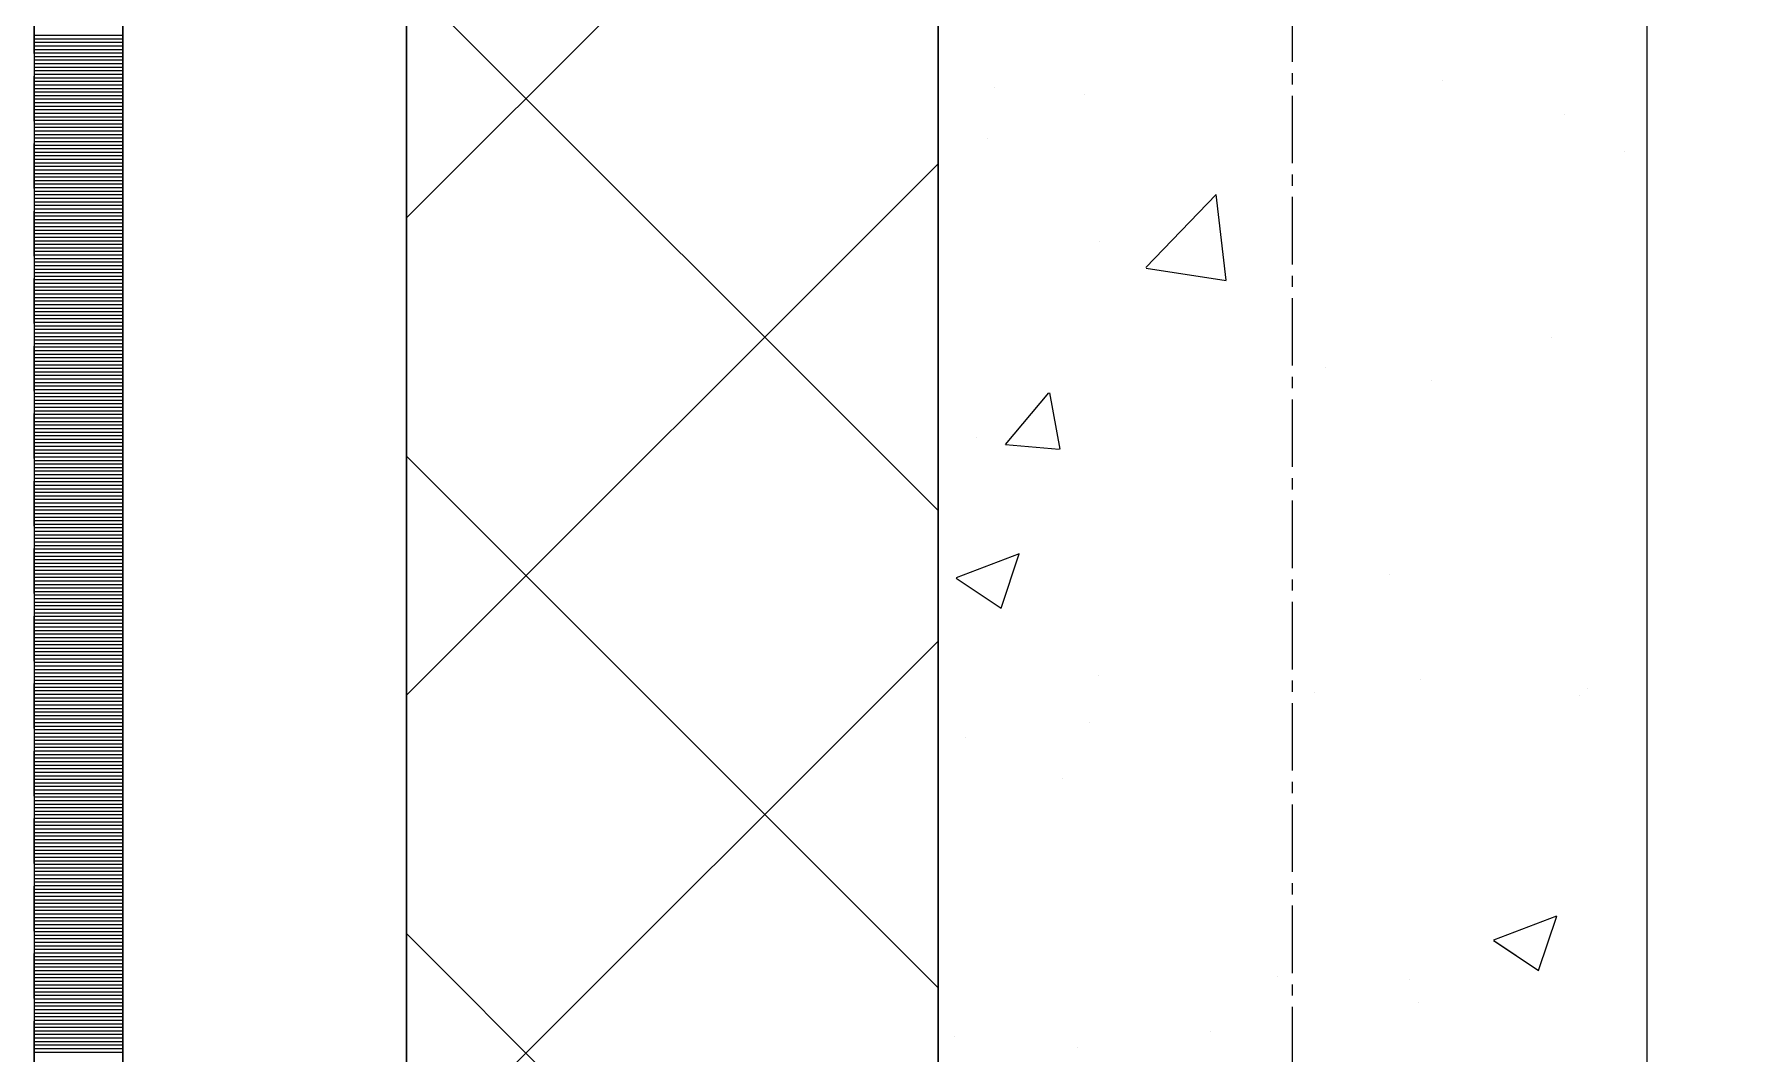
# Model space of a CAD drawing. Header units: millimetres. Extents: x 470010 to 1231400, y -134005 to 421770.
# Drawn here: x 672518.6 to 673001.4, y -31009 to -30721.2 of the extents above; entities that cross this region are included whole.
import ezdxf
from ezdxf.enums import TextEntityAlignment as Align

# ---------------------------------------------------------------- set-up
doc = ezdxf.new("R2010")
doc.units = ezdxf.units.MM
doc.linetypes.add('CENTER2', pattern=[28.575, 19.05, -3.175, 3.175, -3.175])
doc.linetypes.add('DASHED', pattern=[19.05, 12.7, -6.35])
doc.layers.get('Defpoints').update_dxf_attribs({"color": 140})
doc.layers.add('АР_Делит', color=120, linetype='Continuous', lineweight=0, plot=False)
for name, color, linetype, lineweight in [('АР_Стены ПЕНОблок', 52, 'Continuous', 20), ('АР_Тонкая', 254, 'Continuous', 5), ('АР_Утеплитель', 31, 'Continuous', 0), ('АР_Штриховка', 8, 'Continuous', 0)]:
    doc.layers.add(name, color=color, linetype=linetype, lineweight=lineweight)
doc.layers.add('РД_Оси_100', color=7, linetype='Continuous', lineweight=0, true_color=0x525252)
doc.styles.add('style1', font='ARIALN.TTF')

# ---------------------------------------------------------------- blocks, each defined once
blk = doc.blocks.new('СОШ_2200_АР_ОСИ_М100_28.05.24')
at = {"layer": 'АР_Делит', "color": 251, "linetype": 'DASHED', "true_color": 0x636466}
blk.add_lwpolyline([(114955, 135155), (114955, -355), (93595.036, -355), (93595.036, 13855), (94145, 13855), (94145, 68320), (66055, 68320), (66055, 13857.73), (83455, 13857.73), (83455, -355), (45245, -355), (45245, 13145), (44695, 13145), (44695, 26755), (45245, 26755), (45245, 68320), (20455, 68320), (20455, 26755), (27955, 26755), (27955, 13145), (-355, 13145), (-355, 100855)], dxfattribs=at)
at = {"layer": 'РД_Оси_100', "color": 251, "linetype": 'CENTER2', "true_color": 0x636466}
blk.add_line((0, -6155), (0, 139938.679), dxfattribs=at)
blk = doc.blocks.new('A$C9108343f')
at = {"layer": 'АР_Стены ПЕНОблок', "color": 18, "linetype": 'Continuous', "lineweight": 20, "true_color": 0x000000}
for p, q in [((7054.96, 97555), (7054.96, 21355)), ((7254.96, 21355), (7254.96, 97555))]:
    blk.add_line(p, q, dxfattribs=at)
at = {"layer": 'АР_Тонкая', "color": 18, "linetype": 'Continuous', "lineweight": 5, "true_color": 0x000000}
for p, q in [((6799.96, 97555), (6799.96, 21355)), ((6824.96, 97555), (6824.96, 21355)), ((6824.96, 21355), (6824.96, 97555)), ((6904.96, 21355), (6904.96, 97555))]:
    blk.add_line(p, q, dxfattribs=at)
at = {"layer": 'АР_Утеплитель', "color": 18, "linetype": 'Continuous', "lineweight": 0, "true_color": 0x000000}
for p, q in [((6904.96, 97555), (6904.96, 21355)), ((7054.96, 21355), (7054.96, 97555))]:
    blk.add_line(p, q, dxfattribs=at)
at = {"layer": 'АР_Штриховка', "color": 18, "linetype": 'Continuous', "lineweight": 0, "true_color": 0x000000}
for p, q in [((6904.96, 69593.17), (7054.96, 69743.17)), ((7054.96, 69510.6), (6904.96, 69660.6)), ((6799.96, 69644.75), (6824.96, 69644.75)), ((6799.96, 69643.75), (6824.96, 69643.75)), ((6799.96, 69642.75), (6824.96, 69642.75)), ((6799.96, 69641.75), (6824.96, 69641.75)), ((6799.96, 69640.75), (6824.96, 69640.75)), ((6799.96, 69639.75), (6824.96, 69639.75)), ((6799.96, 69638.75), (6824.96, 69638.75)), ((6799.96, 69637.75), (6824.96, 69637.75)), ((6799.96, 69636.75), (6824.96, 69636.75)), ((6799.96, 69635.75), (6824.96, 69635.75)), ((6799.96, 69634.75), (6824.96, 69634.75)), ((6799.96, 69633.75), (6824.96, 69633.75)), ((6799.96, 69632.75), (6824.96, 69632.75)), ((6799.96, 69631.75), (6824.96, 69631.75)), ((6799.96, 69630.75), (6824.96, 69630.75)), ((6799.96, 69629.75), (6824.96, 69629.75)), ((7070.74, 69630.02), (7070.74, 69630.02)), ((7197.24, 69631.93), (7197.24, 69631.93)), ((6799.96, 69628.75), (6824.96, 69628.75)), ((6799.96, 69627.75), (6824.96, 69627.75)), ((6799.96, 69626.75), (6824.96, 69626.75)), ((6799.96, 69625.75), (6824.96, 69625.75)), ((6799.96, 69624.75), (6824.96, 69624.75)), ((7096.12, 69628.03), (7096.12, 69628.03)), ((6799.96, 69623.75), (6824.96, 69623.75)), ((6799.96, 69622.75), (6824.96, 69622.75)), ((6799.96, 69621.75), (6824.96, 69621.75)), ((6799.96, 69620.75), (6824.96, 69620.75)), ((6799.96, 69619.75), (6824.96, 69619.75)), ((7231.71, 69622.31), (7231.71, 69622.31)), ((6799.96, 69618.75), (6824.96, 69618.75)), ((6799.96, 69617.75), (6824.96, 69617.75)), ((6799.96, 69616.75), (6824.96, 69616.75)), ((6799.96, 69615.75), (6824.96, 69615.75)), ((6799.96, 69614.75), (6824.96, 69614.75)), ((7068.94, 69615.67), (7068.94, 69615.67)), ((6799.96, 69613.75), (6824.96, 69613.75)), ((6799.96, 69612.75), (6824.96, 69612.75)), ((6799.96, 69611.75), (6824.96, 69611.75)), ((6799.96, 69610.75), (6824.96, 69610.75)), ((6799.96, 69609.75), (6824.96, 69609.75)), ((7248.56, 69611.94), (7248.56, 69611.94)), ((6799.96, 69608.75), (6824.96, 69608.75)), ((6799.96, 69607.75), (6824.96, 69607.75)), ((6799.96, 69606.75), (6824.96, 69606.75)), ((6799.96, 69605.75), (6824.96, 69605.75)), ((6799.96, 69604.75), (6824.96, 69604.75)), ((6904.96, 69458.46), (7054.96, 69608.46)), ((6799.96, 69603.75), (6824.96, 69603.75)), ((6799.96, 69602.75), (6824.96, 69602.75)), ((6799.96, 69601.75), (6824.96, 69601.75)), ((6799.96, 69600.75), (6824.96, 69600.75)), ((6799.96, 69599.75), (6824.96, 69599.75)), ((6799.96, 69598.75), (6824.96, 69598.75)), ((6799.96, 69597.75), (6824.96, 69597.75)), ((6799.96, 69596.75), (6824.96, 69596.75)), ((6799.96, 69595.75), (6824.96, 69595.75)), ((7113.58, 69579.14), (7133.36, 69599.76)), ((7136.24, 69575.64), (7133.43, 69599.76)), ((6799.96, 69594.75), (6824.96, 69594.75)), ((6799.96, 69593.75), (6824.96, 69593.75)), ((6799.96, 69592.75), (6824.96, 69592.75)), ((6799.96, 69591.75), (6824.96, 69591.75)), ((6799.96, 69590.75), (6824.96, 69590.75)), ((6799.96, 69589.75), (6824.96, 69589.75)), ((6799.96, 69588.75), (6824.96, 69588.75)), ((6799.96, 69587.75), (6824.96, 69587.75)), ((6799.96, 69586.75), (6824.96, 69586.75)), ((6799.96, 69585.75), (6824.96, 69585.75)), ((7100.43, 69586.51), (7100.43, 69586.51)), ((6799.96, 69584.75), (6824.96, 69584.75)), ((6799.96, 69583.75), (6824.96, 69583.75)), ((6799.96, 69582.75), (6824.96, 69582.75)), ((6799.96, 69581.75), (6824.96, 69581.75)), ((6799.96, 69580.75), (6824.96, 69580.75)), ((6799.96, 69579.75), (6824.96, 69579.75)), ((6799.96, 69578.75), (6824.96, 69578.75)), ((6799.96, 69577.75), (6824.96, 69577.75)), ((6799.96, 69576.75), (6824.96, 69576.75)), ((6799.96, 69575.75), (6824.96, 69575.75)), ((7113.63, 69579.03), (7136.22, 69575.53)), ((6799.96, 69574.75), (6824.96, 69574.75)), ((6799.96, 69573.75), (6824.96, 69573.75)), ((6799.96, 69572.75), (6824.96, 69572.75)), ((6799.96, 69571.75), (6824.96, 69571.75)), ((6799.96, 69570.75), (6824.96, 69570.75)), ((6799.96, 69569.75), (6824.96, 69569.75)), ((6799.96, 69568.75), (6824.96, 69568.75)), ((6799.96, 69567.75), (6824.96, 69567.75)), ((6799.96, 69566.75), (6824.96, 69566.75)), ((6799.96, 69565.75), (6824.96, 69565.75)), ((6799.96, 69564.75), (6824.96, 69564.75)), ((6799.96, 69563.75), (6824.96, 69563.75)), ((6799.96, 69562.75), (6824.96, 69562.75)), ((6799.96, 69561.75), (6824.96, 69561.75)), ((6799.96, 69560.75), (6824.96, 69560.75)), ((6799.96, 69559.75), (6824.96, 69559.75)), ((6799.96, 69558.75), (6824.96, 69558.75)), ((6799.96, 69557.75), (6824.96, 69557.75)), ((6799.96, 69556.75), (6824.96, 69556.75)), ((7227.92, 69559.33), (7227.92, 69559.33)), ((6799.96, 69555.75), (6824.96, 69555.75)), ((6799.96, 69554.75), (6824.96, 69554.75)), ((6799.96, 69553.75), (6824.96, 69553.75)), ((6799.96, 69552.75), (6824.96, 69552.75)), ((6799.96, 69551.75), (6824.96, 69551.75)), ((6799.96, 69550.75), (6824.96, 69550.75)), ((6799.96, 69549.75), (6824.96, 69549.75)), ((6799.96, 69548.75), (6824.96, 69548.75)), ((6799.96, 69547.75), (6824.96, 69547.75)), ((7164.34, 69550.95), (7164.34, 69550.95)), ((7194.15, 69547.37), (7194.15, 69547.37)), ((6799.96, 69546.75), (6824.96, 69546.75)), ((6799.96, 69545.75), (6824.96, 69545.75)), ((6799.96, 69544.75), (6824.96, 69544.75)), ((6799.96, 69543.75), (6824.96, 69543.75)), ((6799.96, 69542.75), (6824.96, 69542.75)), ((7073.96, 69529.19), (7086.21, 69543.79)), ((7089.38, 69527.9), (7086.45, 69543.83)), ((6799.96, 69541.75), (6824.96, 69541.75)), ((6799.96, 69540.75), (6824.96, 69540.75)), ((6799.96, 69539.75), (6824.96, 69539.75)), ((6799.96, 69538.75), (6824.96, 69538.75)), ((6799.96, 69537.75), (6824.96, 69537.75)), ((6799.96, 69536.75), (6824.96, 69536.75)), ((6799.96, 69535.75), (6824.96, 69535.75)), ((6799.96, 69534.75), (6824.96, 69534.75)), ((6799.96, 69533.75), (6824.96, 69533.75)), ((6799.96, 69532.75), (6824.96, 69532.75)), ((6799.96, 69531.75), (6824.96, 69531.75)), ((6799.96, 69530.75), (6824.96, 69530.75)), ((6799.96, 69529.75), (6824.96, 69529.75)), ((6799.96, 69528.75), (6824.96, 69528.75)), ((6799.96, 69527.75), (6824.96, 69527.75)), ((7065.85, 69531.11), (7065.85, 69531.11)), ((7073.96, 69529.19), (7089.14, 69527.86)), ((6799.96, 69526.75), (6824.96, 69526.75)), ((6799.96, 69525.75), (6824.96, 69525.75)), ((6799.96, 69524.75), (6824.96, 69524.75)), ((6799.96, 69523.75), (6824.96, 69523.75)), ((6799.96, 69522.75), (6824.96, 69522.75)), ((7054.96, 69375.9), (6904.96, 69525.9)), ((6799.96, 69521.75), (6824.96, 69521.75)), ((6799.96, 69520.75), (6824.96, 69520.75)), ((6799.96, 69519.75), (6824.96, 69519.75)), ((6799.96, 69518.75), (6824.96, 69518.75)), ((6799.96, 69517.75), (6824.96, 69517.75)), ((6799.96, 69516.75), (6824.96, 69516.75)), ((6799.96, 69515.75), (6824.96, 69515.75)), ((6799.96, 69514.75), (6824.96, 69514.75)), ((6799.96, 69513.75), (6824.96, 69513.75)), ((6799.96, 69512.75), (6824.96, 69512.75)), ((6799.96, 69511.75), (6824.96, 69511.75)), ((6799.96, 69510.75), (6824.96, 69510.75)), ((6799.96, 69509.75), (6824.96, 69509.75)), ((6799.96, 69508.75), (6824.96, 69508.75)), ((6799.96, 69507.75), (6824.96, 69507.75)), ((6799.96, 69506.75), (6824.96, 69506.75)), ((6799.96, 69505.75), (6824.96, 69505.75)), ((6799.96, 69504.75), (6824.96, 69504.75)), ((6799.96, 69503.75), (6824.96, 69503.75)), ((6799.96, 69502.75), (6824.96, 69502.75)), ((6799.96, 69501.75), (6824.96, 69501.75)), ((6799.96, 69500.75), (6824.96, 69500.75)), ((6799.96, 69499.75), (6824.96, 69499.75)), ((6799.96, 69498.75), (6824.96, 69498.75)), ((7060.12, 69491.67), (7077.91, 69498.5)), ((6799.96, 69497.75), (6824.96, 69497.75)), ((6799.96, 69496.75), (6824.96, 69496.75)), ((6799.96, 69495.75), (6824.96, 69495.75)), ((6799.96, 69494.75), (6824.96, 69494.75)), ((6799.96, 69493.75), (6824.96, 69493.75)), ((7072.7, 69482.99), (7077.85, 69498.34)), ((6799.96, 69492.75), (6824.96, 69492.75)), ((6799.96, 69491.75), (6824.96, 69491.75)), ((6799.96, 69490.75), (6824.96, 69490.75)), ((6799.96, 69489.75), (6824.96, 69489.75)), ((7060.05, 69491.52), (7072.69, 69483)), ((7182.25, 69492.51), (7182.25, 69492.51)), ((6799.96, 69488.75), (6824.96, 69488.75)), ((6799.96, 69487.75), (6824.96, 69487.75)), ((6799.96, 69486.75), (6824.96, 69486.75)), ((6799.96, 69485.75), (6824.96, 69485.75)), ((6799.96, 69484.75), (6824.96, 69484.75)), ((6799.96, 69483.75), (6824.96, 69483.75)), ((6799.96, 69482.75), (6824.96, 69482.75)), ((6799.96, 69481.75), (6824.96, 69481.75)), ((6799.96, 69480.75), (6824.96, 69480.75)), ((6799.96, 69479.75), (6824.96, 69479.75)), ((6799.96, 69478.75), (6824.96, 69478.75)), ((6799.96, 69477.75), (6824.96, 69477.75)), ((6799.96, 69476.75), (6824.96, 69476.75)), ((6799.96, 69475.75), (6824.96, 69475.75)), ((6799.96, 69474.75), (6824.96, 69474.75)), ((6799.96, 69473.75), (6824.96, 69473.75)), ((6799.96, 69472.75), (6824.96, 69472.75)), ((6799.96, 69471.75), (6824.96, 69471.75)), ((6799.96, 69470.75), (6824.96, 69470.75)), ((6799.96, 69469.75), (6824.96, 69469.75)), ((6904.96, 69323.76), (7054.96, 69473.76)), ((6799.96, 69468.75), (6824.96, 69468.75)), ((6799.96, 69467.75), (6824.96, 69467.75)), ((6799.96, 69466.75), (6824.96, 69466.75)), ((6799.96, 69465.75), (6824.96, 69465.75)), ((6799.96, 69464.75), (6824.96, 69464.75)), ((6799.96, 69463.75), (6824.96, 69463.75)), ((6799.96, 69462.75), (6824.96, 69462.75)), ((6799.96, 69461.75), (6824.96, 69461.75)), ((6799.96, 69460.75), (6824.96, 69460.75)), ((7100.22, 69464.12), (7100.22, 69464.12)), ((7191.06, 69462.82), (7191.06, 69462.82)), ((7238.07, 69460.39), (7238.07, 69460.39)), ((6799.96, 69459.75), (6824.96, 69459.75)), ((6799.96, 69458.75), (6824.96, 69458.75)), ((6799.96, 69457.75), (6824.96, 69457.75)), ((6799.96, 69456.75), (6824.96, 69456.75)), ((6799.96, 69455.75), (6824.96, 69455.75)), ((7161.11, 69459.14), (7161.11, 69459.14)), ((7235.81, 69458.39), (7235.81, 69458.39)), ((6799.96, 69454.75), (6824.96, 69454.75)), ((6799.96, 69453.75), (6824.96, 69453.75)), ((6799.96, 69452.75), (6824.96, 69452.75)), ((6799.96, 69451.75), (6824.96, 69451.75)), ((6799.96, 69450.75), (6824.96, 69450.75)), ((7097.52, 69450.77), (7097.52, 69450.77)), ((6799.96, 69449.75), (6824.96, 69449.75)), ((6799.96, 69448.75), (6824.96, 69448.75)), ((6799.96, 69447.75), (6824.96, 69447.75)), ((6799.96, 69446.75), (6824.96, 69446.75)), ((6799.96, 69445.75), (6824.96, 69445.75)), ((7062.76, 69446.56), (7062.76, 69446.56)), ((6799.96, 69444.75), (6824.96, 69444.75)), ((6799.96, 69443.75), (6824.96, 69443.75)), ((6799.96, 69442.75), (6824.96, 69442.75)), ((6799.96, 69441.75), (6824.96, 69441.75)), ((6799.96, 69440.75), (6824.96, 69440.75)), ((6799.96, 69439.75), (6824.96, 69439.75)), ((6799.96, 69438.75), (6824.96, 69438.75)), ((6799.96, 69437.75), (6824.96, 69437.75)), ((6799.96, 69436.75), (6824.96, 69436.75)), ((6799.96, 69435.75), (6824.96, 69435.75)), ((6799.96, 69434.75), (6824.96, 69434.75)), ((6799.96, 69433.75), (6824.96, 69433.75)), ((6799.96, 69432.75), (6824.96, 69432.75)), ((6799.96, 69431.75), (6824.96, 69431.75)), ((7089.94, 69434.96), (7089.94, 69434.96)), ((6799.96, 69430.75), (6824.96, 69430.75)), ((6799.96, 69429.75), (6824.96, 69429.75)), ((6799.96, 69428.75), (6824.96, 69428.75)), ((6799.96, 69427.75), (6824.96, 69427.75)), ((6799.96, 69426.75), (6824.96, 69426.75)), ((6799.96, 69425.75), (6824.96, 69425.75)), ((6799.96, 69424.75), (6824.96, 69424.75)), ((6799.96, 69423.75), (6824.96, 69423.75)), ((6799.96, 69422.75), (6824.96, 69422.75)), ((6799.96, 69421.75), (6824.96, 69421.75)), ((6799.96, 69420.75), (6824.96, 69420.75)), ((6799.96, 69419.75), (6824.96, 69419.75)), ((6799.96, 69418.75), (6824.96, 69418.75)), ((6799.96, 69417.75), (6824.96, 69417.75)), ((6799.96, 69416.75), (6824.96, 69416.75)), ((6799.96, 69415.75), (6824.96, 69415.75)), ((6799.96, 69414.75), (6824.96, 69414.75)), ((6799.96, 69413.75), (6824.96, 69413.75)), ((6799.96, 69412.75), (6824.96, 69412.75)), ((6799.96, 69411.75), (6824.96, 69411.75)), ((6799.96, 69410.75), (6824.96, 69410.75)), ((6799.96, 69409.75), (6824.96, 69409.75)), ((6799.96, 69408.75), (6824.96, 69408.75)), ((6799.96, 69407.75), (6824.96, 69407.75)), ((6799.96, 69406.75), (6824.96, 69406.75)), ((6799.96, 69405.75), (6824.96, 69405.75)), ((6799.96, 69404.75), (6824.96, 69404.75)), ((6799.96, 69403.75), (6824.96, 69403.75)), ((6799.96, 69402.75), (6824.96, 69402.75)), ((6799.96, 69401.75), (6824.96, 69401.75)), ((6799.96, 69400.75), (6824.96, 69400.75)), ((6799.96, 69399.75), (6824.96, 69399.75)), ((6799.96, 69398.75), (6824.96, 69398.75)), ((6799.96, 69397.75), (6824.96, 69397.75)), ((6799.96, 69396.75), (6824.96, 69396.75)), ((6799.96, 69395.75), (6824.96, 69395.75)), ((6799.96, 69394.75), (6824.96, 69394.75)), ((6799.96, 69393.75), (6824.96, 69393.75)), ((6799.96, 69392.75), (6824.96, 69392.75)), ((7211.74, 69389.41), (7229.52, 69396.23)), ((7224.32, 69380.73), (7229.47, 69396.08)), ((6799.96, 69391.75), (6824.96, 69391.75)), ((6799.96, 69390.75), (6824.96, 69390.75)), ((6799.96, 69389.75), (6824.96, 69389.75)), ((6799.96, 69388.75), (6824.96, 69388.75)), ((6799.96, 69387.75), (6824.96, 69387.75)), ((7054.96, 69241.19), (6904.96, 69391.19)), ((7211.67, 69389.26), (7224.3, 69380.73)), ((6799.96, 69386.75), (6824.96, 69386.75)), ((6799.96, 69385.75), (6824.96, 69385.75)), ((6799.96, 69384.75), (6824.96, 69384.75)), ((6799.96, 69383.75), (6824.96, 69383.75)), ((6799.96, 69382.75), (6824.96, 69382.75)), ((6799.96, 69381.75), (6824.96, 69381.75)), ((6799.96, 69380.75), (6824.96, 69380.75)), ((6799.96, 69379.75), (6824.96, 69379.75)), ((6799.96, 69378.75), (6824.96, 69378.75)), ((7150.8, 69379.19), (7150.8, 69379.19)), ((7187.97, 69378.26), (7187.97, 69378.26)), ((6799.96, 69377.75), (6824.96, 69377.75)), ((6799.96, 69376.75), (6824.96, 69376.75)), ((6799.96, 69375.75), (6824.96, 69375.75)), ((6799.96, 69374.75), (6824.96, 69374.75)), ((6799.96, 69373.75), (6824.96, 69373.75)), ((6799.96, 69372.75), (6824.96, 69372.75)), ((6799.96, 69371.75), (6824.96, 69371.75)), ((6799.96, 69370.75), (6824.96, 69370.75)), ((6799.96, 69369.75), (6824.96, 69369.75)), ((6799.96, 69368.75), (6824.96, 69368.75)), ((7190.48, 69371.63), (7190.48, 69371.63)), ((6799.96, 69367.75), (6824.96, 69367.75)), ((6799.96, 69366.75), (6824.96, 69366.75)), ((6799.96, 69365.75), (6824.96, 69365.75)), ((6799.96, 69364.75), (6824.96, 69364.75)), ((6799.96, 69363.75), (6824.96, 69363.75)), ((7131.72, 69363.4), (7131.72, 69363.4)), ((6799.96, 69362.75), (6824.96, 69362.75)), ((6799.96, 69361.75), (6824.96, 69361.75)), ((6799.96, 69360.75), (6824.96, 69360.75)), ((6799.96, 69359.75), (6824.96, 69359.75)), ((6799.96, 69358.75), (6824.96, 69358.75)), ((7059.67, 69362), (7059.67, 69362)), ((7094.29, 69358.96), (7094.29, 69358.96)), ((6799.96, 69357.75), (6824.96, 69357.75))]:
    blk.add_line(p, q, dxfattribs=at)
at = {"layer": 'РД_Оси_100'}
blk.add_blockref('СОШ_2200_АР_ОСИ_М100_28.05.24', (7154.96, 6755), dxfattribs=at)
at = {"layer": 'Defpoints', "color": 18, "true_color": 0x000000, "style": 'style1'}
for p in [(143949.34, 316089.12), (143974.98, 281639.5), (143890.4, 273244.71), (143839.99, 264276.81), (143967.75, 254892.38), (12251.96, 104178.14), (12382.58, 96023.14)]:
    blk.add_attdef('АР-ПОМЕЩЕНИЕ:НАИМЕНОВАНИЕ', text='', height=100, dxfattribs=at).set_placement(p, align=Align.MIDDLE)
at = {"layer": 'Defpoints', "color": 18, "true_color": 0x000000, "style": 'style1', "flags": 8}
for p in [(143951.3, 279099.09), (143848.34, 269251.11), (143875.33, 260094.25), (144049.74, 250824.7), (163419.28, 238153.36), (155897.46, 237965.97), (183037.2, 237965.97), (143342.94, 237876.19)]:
    blk.add_attdef('АР-ПОМЕЩЕНИЕ:НАИМЕНОВАНИЕ', text='', height=100, dxfattribs=at).set_placement(p, align=Align.MIDDLE)

msp = doc.modelspace()

# ---------------------------------------------------------------- linework, layer by layer
at = {"layer": 'АР_Стены ПЕНОблок', "color": 18, "linetype": 'Continuous', "lineweight": 20, "true_color": 0x000000}
for p, q in [((672773.57, -2811.242), (672773.57, -79011.242)), ((672973.57, -79011.242), (672973.57, -2811.242))]:
    msp.add_line(p, q, dxfattribs=at)
at = {"layer": 'АР_Тонкая', "color": 18, "linetype": 'Continuous', "lineweight": 5, "true_color": 0x000000}
for p, q in [((672518.57, -2811.242), (672518.57, -79011.242)), ((672543.57, -2811.242), (672543.57, -79011.242)), ((672543.57, -79011.242), (672543.57, -2811.242)), ((672623.57, -79011.242), (672623.57, -2811.242))]:
    msp.add_line(p, q, dxfattribs=at)
at = {"layer": 'АР_Утеплитель', "color": 18, "linetype": 'Continuous', "lineweight": 0, "true_color": 0x000000}
for p, q in [((672623.57, -2811.242), (672623.57, -79011.242)), ((672773.57, -79011.242), (672773.57, -2811.242))]:
    msp.add_line(p, q, dxfattribs=at)
at = {"layer": 'АР_Штриховка', "color": 18, "linetype": 'Continuous', "lineweight": 0, "true_color": 0x000000}
for p, q in [((672623.57, -30773.074), (672773.57, -30623.074)), ((672773.57, -30855.641), (672623.57, -30705.641)), ((672518.57, -30721.492), (672543.57, -30721.492)), ((672518.57, -30722.492), (672543.57, -30722.492)), ((672518.57, -30723.492), (672543.57, -30723.492)), ((672518.57, -30724.492), (672543.57, -30724.492)), ((672518.57, -30725.492), (672543.57, -30725.492)), ((672518.57, -30726.492), (672543.57, -30726.492)), ((672518.57, -30727.492), (672543.57, -30727.492)), ((672518.57, -30728.492), (672543.57, -30728.492)), ((672518.57, -30729.492), (672543.57, -30729.492)), ((672518.57, -30730.492), (672543.57, -30730.492)), ((672518.57, -30731.492), (672543.57, -30731.492)), ((672518.57, -30732.492), (672543.57, -30732.492)), ((672518.57, -30733.492), (672543.57, -30733.492)), ((672518.57, -30734.492), (672543.57, -30734.492)), ((672518.57, -30735.492), (672543.57, -30735.492)), ((672518.57, -30736.492), (672543.57, -30736.492)), ((672518.57, -30737.492), (672543.57, -30737.492)), ((672518.57, -30738.492), (672543.57, -30738.492)), ((672518.57, -30739.492), (672543.57, -30739.492)), ((672518.57, -30740.492), (672543.57, -30740.492)), ((672518.57, -30741.492), (672543.57, -30741.492)), ((672518.57, -30742.492), (672543.57, -30742.492)), ((672518.57, -30743.492), (672543.57, -30743.492)), ((672518.57, -30744.492), (672543.57, -30744.492)), ((672518.57, -30745.492), (672543.57, -30745.492)), ((672518.57, -30746.492), (672543.57, -30746.492)), ((672518.57, -30747.492), (672543.57, -30747.492)), ((672518.57, -30748.492), (672543.57, -30748.492)), ((672518.57, -30749.492), (672543.57, -30749.492)), ((672518.57, -30750.492), (672543.57, -30750.492)), ((672518.57, -30751.492), (672543.57, -30751.492)), ((672518.57, -30752.492), (672543.57, -30752.492)), ((672518.57, -30753.492), (672543.57, -30753.492)), ((672518.57, -30754.492), (672543.57, -30754.492)), ((672518.57, -30755.492), (672543.57, -30755.492)), ((672518.57, -30756.492), (672543.57, -30756.492)), ((672518.57, -30757.492), (672543.57, -30757.492)), ((672518.57, -30758.492), (672543.57, -30758.492)), ((672518.57, -30759.492), (672543.57, -30759.492)), ((672518.57, -30760.492), (672543.57, -30760.492)), ((672623.57, -30907.778), (672773.57, -30757.778)), ((672518.57, -30761.492), (672543.57, -30761.492)), ((672518.57, -30762.492), (672543.57, -30762.492)), ((672518.57, -30763.492), (672543.57, -30763.492)), ((672518.57, -30764.492), (672543.57, -30764.492)), ((672518.57, -30765.492), (672543.57, -30765.492)), ((672518.57, -30766.492), (672543.57, -30766.492)), ((672518.57, -30767.492), (672543.57, -30767.492)), ((672518.57, -30768.492), (672543.57, -30768.492)), ((672518.57, -30769.492), (672543.57, -30769.492)), ((672518.57, -30770.492), (672543.57, -30770.492)), ((672832.192, -30787.105), (672851.975, -30766.486)), ((672854.85, -30790.601), (672852.044, -30766.478)), ((672518.57, -30771.492), (672543.57, -30771.492)), ((672518.57, -30772.492), (672543.57, -30772.492)), ((672518.57, -30773.492), (672543.57, -30773.492)), ((672518.57, -30774.492), (672543.57, -30774.492)), ((672518.57, -30775.492), (672543.57, -30775.492)), ((672518.57, -30776.492), (672543.57, -30776.492)), ((672518.57, -30777.492), (672543.57, -30777.492)), ((672518.57, -30778.492), (672543.57, -30778.492)), ((672518.57, -30779.492), (672543.57, -30779.492)), ((672518.57, -30780.492), (672543.57, -30780.492)), ((672518.57, -30781.492), (672543.57, -30781.492)), ((672518.57, -30782.492), (672543.57, -30782.492)), ((672518.57, -30783.492), (672543.57, -30783.492)), ((672518.57, -30784.492), (672543.57, -30784.492)), ((672518.57, -30785.492), (672543.57, -30785.492)), ((672518.57, -30786.492), (672543.57, -30786.492)), ((672518.57, -30787.492), (672543.57, -30787.492)), ((672518.57, -30788.492), (672543.57, -30788.492)), ((672518.57, -30789.492), (672543.57, -30789.492)), ((672832.242, -30787.213), (672854.832, -30790.716)), ((672518.57, -30790.492), (672543.57, -30790.492)), ((672518.57, -30791.492), (672543.57, -30791.492)), ((672518.57, -30792.492), (672543.57, -30792.492)), ((672518.57, -30793.492), (672543.57, -30793.492)), ((672518.57, -30794.492), (672543.57, -30794.492)), ((672518.57, -30795.492), (672543.57, -30795.492)), ((672518.57, -30796.492), (672543.57, -30796.492)), ((672518.57, -30797.492), (672543.57, -30797.492)), ((672518.57, -30798.492), (672543.57, -30798.492)), ((672518.57, -30799.492), (672543.57, -30799.492)), ((672518.57, -30800.492), (672543.57, -30800.492)), ((672518.57, -30801.492), (672543.57, -30801.492)), ((672518.57, -30802.492), (672543.57, -30802.492)), ((672518.57, -30803.492), (672543.57, -30803.492)), ((672518.57, -30804.492), (672543.57, -30804.492)), ((672518.57, -30805.492), (672543.57, -30805.492)), ((672518.57, -30806.492), (672543.57, -30806.492)), ((672518.57, -30807.492), (672543.57, -30807.492)), ((672518.57, -30808.492), (672543.57, -30808.492)), ((672518.57, -30809.492), (672543.57, -30809.492)), ((672518.57, -30810.492), (672543.57, -30810.492)), ((672518.57, -30811.492), (672543.57, -30811.492)), ((672518.57, -30812.492), (672543.57, -30812.492)), ((672518.57, -30813.492), (672543.57, -30813.492)), ((672518.57, -30814.492), (672543.57, -30814.492)), ((672518.57, -30815.492), (672543.57, -30815.492)), ((672518.57, -30816.492), (672543.57, -30816.492)), ((672518.57, -30817.492), (672543.57, -30817.492)), ((672518.57, -30818.492), (672543.57, -30818.492)), ((672518.57, -30819.492), (672543.57, -30819.492)), ((672518.57, -30820.492), (672543.57, -30820.492)), ((672518.57, -30821.492), (672543.57, -30821.492)), ((672518.57, -30822.492), (672543.57, -30822.492)), ((672518.57, -30823.492), (672543.57, -30823.492)), ((672792.573, -30837.049), (672804.818, -30822.456)), ((672807.996, -30838.338), (672805.059, -30822.416)), ((672518.57, -30824.492), (672543.57, -30824.492)), ((672518.57, -30825.492), (672543.57, -30825.492)), ((672518.57, -30826.492), (672543.57, -30826.492)), ((672518.57, -30827.492), (672543.57, -30827.492)), ((672518.57, -30828.492), (672543.57, -30828.492)), ((672518.57, -30829.492), (672543.57, -30829.492)), ((672518.57, -30830.492), (672543.57, -30830.492)), ((672518.57, -30831.492), (672543.57, -30831.492)), ((672518.57, -30832.492), (672543.57, -30832.492)), ((672518.57, -30833.492), (672543.57, -30833.492)), ((672518.57, -30834.492), (672543.57, -30834.492)), ((672518.57, -30835.492), (672543.57, -30835.492)), ((672518.57, -30836.492), (672543.57, -30836.492)), ((672518.57, -30837.492), (672543.57, -30837.492)), ((672792.572, -30837.054), (672807.754, -30838.382)), ((672518.57, -30838.492), (672543.57, -30838.492)), ((672518.57, -30839.492), (672543.57, -30839.492)), ((672518.57, -30840.492), (672543.57, -30840.492)), ((672518.57, -30841.492), (672543.57, -30841.492)), ((672518.57, -30842.492), (672543.57, -30842.492)), ((672773.57, -30990.345), (672623.57, -30840.345)), ((672518.57, -30843.492), (672543.57, -30843.492)), ((672518.57, -30844.492), (672543.57, -30844.492)), ((672518.57, -30845.492), (672543.57, -30845.492)), ((672518.57, -30846.492), (672543.57, -30846.492)), ((672518.57, -30847.492), (672543.57, -30847.492)), ((672518.57, -30848.492), (672543.57, -30848.492)), ((672518.57, -30849.492), (672543.57, -30849.492)), ((672518.57, -30850.492), (672543.57, -30850.492)), ((672518.57, -30851.492), (672543.57, -30851.492)), ((672518.57, -30852.492), (672543.57, -30852.492)), ((672518.57, -30853.492), (672543.57, -30853.492)), ((672518.57, -30854.492), (672543.57, -30854.492)), ((672518.57, -30855.492), (672543.57, -30855.492)), ((672518.57, -30856.492), (672543.57, -30856.492)), ((672518.57, -30857.492), (672543.57, -30857.492)), ((672518.57, -30858.492), (672543.57, -30858.492)), ((672518.57, -30859.492), (672543.57, -30859.492)), ((672518.57, -30860.492), (672543.57, -30860.492)), ((672518.57, -30861.492), (672543.57, -30861.492)), ((672518.57, -30862.492), (672543.57, -30862.492)), ((672518.57, -30863.492), (672543.57, -30863.492)), ((672518.57, -30864.492), (672543.57, -30864.492)), ((672518.57, -30865.492), (672543.57, -30865.492)), ((672518.57, -30866.492), (672543.57, -30866.492)), ((672518.57, -30867.492), (672543.57, -30867.492)), ((672518.57, -30868.492), (672543.57, -30868.492)), ((672518.57, -30869.492), (672543.57, -30869.492)), ((672518.57, -30870.492), (672543.57, -30870.492)), ((672518.57, -30871.492), (672543.57, -30871.492)), ((672778.734, -30874.571), (672796.518, -30867.744)), ((672791.315, -30883.247), (672796.465, -30867.898)), ((672518.57, -30872.492), (672543.57, -30872.492)), ((672518.57, -30873.492), (672543.57, -30873.492)), ((672518.57, -30874.492), (672543.57, -30874.492)), ((672518.57, -30875.492), (672543.57, -30875.492)), ((672518.57, -30876.492), (672543.57, -30876.492)), ((672778.666, -30874.721), (672791.3, -30883.243)), ((672518.57, -30877.492), (672543.57, -30877.492)), ((672518.57, -30878.492), (672543.57, -30878.492)), ((672518.57, -30879.492), (672543.57, -30879.492)), ((672518.57, -30880.492), (672543.57, -30880.492)), ((672518.57, -30881.492), (672543.57, -30881.492)), ((672518.57, -30882.492), (672543.57, -30882.492)), ((672518.57, -30883.492), (672543.57, -30883.492)), ((672518.57, -30884.492), (672543.57, -30884.492)), ((672518.57, -30885.492), (672543.57, -30885.492)), ((672518.57, -30886.492), (672543.57, -30886.492)), ((672518.57, -30887.492), (672543.57, -30887.492)), ((672518.57, -30888.492), (672543.57, -30888.492)), ((672518.57, -30889.492), (672543.57, -30889.492)), ((672518.57, -30890.492), (672543.57, -30890.492)), ((672518.57, -30891.492), (672543.57, -30891.492)), ((672518.57, -30892.492), (672543.57, -30892.492)), ((672518.57, -30893.492), (672543.57, -30893.492)), ((672518.57, -30894.492), (672543.57, -30894.492)), ((672518.57, -30895.492), (672543.57, -30895.492)), ((672623.57, -31042.482), (672773.57, -30892.482)), ((672518.57, -30896.492), (672543.57, -30896.492)), ((672518.57, -30897.492), (672543.57, -30897.492)), ((672518.57, -30898.492), (672543.57, -30898.492)), ((672518.57, -30899.492), (672543.57, -30899.492)), ((672518.57, -30900.492), (672543.57, -30900.492)), ((672518.57, -30901.492), (672543.57, -30901.492)), ((672518.57, -30902.492), (672543.57, -30902.492)), ((672518.57, -30903.492), (672543.57, -30903.492)), ((672518.57, -30904.492), (672543.57, -30904.492)), ((672518.57, -30905.492), (672543.57, -30905.492)), ((672518.57, -30906.492), (672543.57, -30906.492)), ((672518.57, -30907.492), (672543.57, -30907.492)), ((672518.57, -30908.492), (672543.57, -30908.492)), ((672518.57, -30909.492), (672543.57, -30909.492)), ((672518.57, -30910.492), (672543.57, -30910.492)), ((672518.57, -30911.492), (672543.57, -30911.492)), ((672518.57, -30912.492), (672543.57, -30912.492)), ((672518.57, -30913.492), (672543.57, -30913.492)), ((672518.57, -30914.492), (672543.57, -30914.492)), ((672518.57, -30915.492), (672543.57, -30915.492)), ((672518.57, -30916.492), (672543.57, -30916.492)), ((672518.57, -30917.492), (672543.57, -30917.492)), ((672518.57, -30918.492), (672543.57, -30918.492)), ((672518.57, -30919.492), (672543.57, -30919.492)), ((672518.57, -30920.492), (672543.57, -30920.492)), ((672518.57, -30921.492), (672543.57, -30921.492)), ((672518.57, -30922.492), (672543.57, -30922.492)), ((672518.57, -30923.492), (672543.57, -30923.492)), ((672518.57, -30924.492), (672543.57, -30924.492)), ((672518.57, -30925.492), (672543.57, -30925.492)), ((672518.57, -30926.492), (672543.57, -30926.492)), ((672518.57, -30927.492), (672543.57, -30927.492)), ((672518.57, -30928.492), (672543.57, -30928.492)), ((672518.57, -30929.492), (672543.57, -30929.492)), ((672518.57, -30930.492), (672543.57, -30930.492)), ((672518.57, -30931.492), (672543.57, -30931.492)), ((672518.57, -30932.492), (672543.57, -30932.492)), ((672518.57, -30933.492), (672543.57, -30933.492)), ((672518.57, -30934.492), (672543.57, -30934.492)), ((672518.57, -30935.492), (672543.57, -30935.492)), ((672518.57, -30936.492), (672543.57, -30936.492)), ((672518.57, -30937.492), (672543.57, -30937.492)), ((672518.57, -30938.492), (672543.57, -30938.492)), ((672518.57, -30939.492), (672543.57, -30939.492)), ((672518.57, -30940.492), (672543.57, -30940.492)), ((672518.57, -30941.492), (672543.57, -30941.492)), ((672518.57, -30942.492), (672543.57, -30942.492)), ((672518.57, -30943.492), (672543.57, -30943.492)), ((672518.57, -30944.492), (672543.57, -30944.492)), ((672518.57, -30945.492), (672543.57, -30945.492)), ((672518.57, -30946.492), (672543.57, -30946.492)), ((672518.57, -30947.492), (672543.57, -30947.492)), ((672518.57, -30948.492), (672543.57, -30948.492)), ((672518.57, -30949.492), (672543.57, -30949.492)), ((672518.57, -30950.492), (672543.57, -30950.492)), ((672518.57, -30951.492), (672543.57, -30951.492)), ((672518.57, -30952.492), (672543.57, -30952.492)), ((672518.57, -30953.492), (672543.57, -30953.492)), ((672518.57, -30954.492), (672543.57, -30954.492)), ((672518.57, -30955.492), (672543.57, -30955.492)), ((672518.57, -30956.492), (672543.57, -30956.492)), ((672518.57, -30957.492), (672543.57, -30957.492)), ((672518.57, -30958.492), (672543.57, -30958.492)), ((672518.57, -30959.492), (672543.57, -30959.492)), ((672518.57, -30960.492), (672543.57, -30960.492)), ((672518.57, -30961.492), (672543.57, -30961.492)), ((672518.57, -30962.492), (672543.57, -30962.492)), ((672518.57, -30963.492), (672543.57, -30963.492)), ((672518.57, -30964.492), (672543.57, -30964.492)), ((672518.57, -30965.492), (672543.57, -30965.492)), ((672518.57, -30966.492), (672543.57, -30966.492)), ((672518.57, -30967.492), (672543.57, -30967.492)), ((672518.57, -30968.492), (672543.57, -30968.492)), ((672518.57, -30969.492), (672543.57, -30969.492)), ((672518.57, -30970.492), (672543.57, -30970.492)), ((672518.57, -30971.492), (672543.57, -30971.492)), ((672518.57, -30972.492), (672543.57, -30972.492)), ((672518.57, -30973.492), (672543.57, -30973.492)), ((672930.348, -30976.836), (672948.133, -30970.009)), ((672942.929, -30985.513), (672948.079, -30970.164)), ((672518.57, -30974.492), (672543.57, -30974.492)), ((672518.57, -30975.492), (672543.57, -30975.492)), ((672518.57, -30976.492), (672543.57, -30976.492)), ((672518.57, -30977.492), (672543.57, -30977.492)), ((672773.57, -31125.048), (672623.57, -30975.048)), ((672930.28, -30976.986), (672942.915, -30985.508)), ((672518.57, -30978.492), (672543.57, -30978.492)), ((672518.57, -30979.492), (672543.57, -30979.492)), ((672518.57, -30980.492), (672543.57, -30980.492)), ((672518.57, -30981.492), (672543.57, -30981.492)), ((672518.57, -30982.492), (672543.57, -30982.492)), ((672518.57, -30983.492), (672543.57, -30983.492)), ((672518.57, -30984.492), (672543.57, -30984.492)), ((672518.57, -30985.492), (672543.57, -30985.492)), ((672518.57, -30986.492), (672543.57, -30986.492)), ((672518.57, -30987.492), (672543.57, -30987.492)), ((672518.57, -30988.492), (672543.57, -30988.492)), ((672518.57, -30989.492), (672543.57, -30989.492)), ((672518.57, -30990.492), (672543.57, -30990.492)), ((672518.57, -30991.492), (672543.57, -30991.492)), ((672518.57, -30992.492), (672543.57, -30992.492)), ((672518.57, -30993.492), (672543.57, -30993.492)), ((672518.57, -30994.492), (672543.57, -30994.492)), ((672518.57, -30995.492), (672543.57, -30995.492)), ((672518.57, -30996.492), (672543.57, -30996.492)), ((672518.57, -30997.492), (672543.57, -30997.492)), ((672518.57, -30998.492), (672543.57, -30998.492)), ((672518.57, -30999.492), (672543.57, -30999.492)), ((672518.57, -31000.492), (672543.57, -31000.492)), ((672518.57, -31001.492), (672543.57, -31001.492)), ((672518.57, -31002.492), (672543.57, -31002.492)), ((672518.57, -31003.492), (672543.57, -31003.492)), ((672518.57, -31004.492), (672543.57, -31004.492)), ((672518.57, -31005.492), (672543.57, -31005.492)), ((672518.57, -31006.492), (672543.57, -31006.492)), ((672518.57, -31007.492), (672543.57, -31007.492)), ((672518.57, -31008.492), (672543.57, -31008.492))]:
    msp.add_line(p, q, dxfattribs=at)

# ---------------------------------------------------------------- block references
msp.add_blockref('A$C9108343f', (665718.612, -100366.242))
at = {"layer": 'РД_Оси_100'}
msp.add_blockref('СОШ_2200_АР_ОСИ_М100_28.05.24', (672873.57, -93611.242), dxfattribs=at)

doc.saveas('drawing.dxf')
